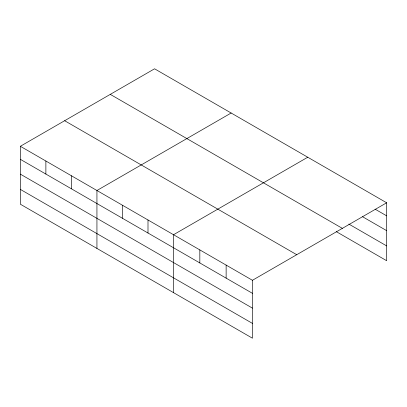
<?xml version="1.0" encoding="UTF-8"?>
<svg xmlns="http://www.w3.org/2000/svg" width="407" height="407" viewBox="0 0 407 407"><rect width="100%" height="100%" fill="white"/><g stroke="black" fill="none" stroke-linecap="round" stroke-linejoin="round"><path stroke-width="0.61" d="M336.238 231.608L386.65 260.714L386.65 202.788L154.563 68.798L20.35 146.286L20.35 204.212L252.437 338.202L252.437 280.281L20.35 146.286M231.156 113.014L96.937 190.501L96.937 248.428M307.743 157.234L173.524 234.722L173.524 292.643M252.437 280.281L386.65 202.788M375.142 209.188L386.65 215.832M362.54 216.722L386.65 230.642M348.84 224.074L386.65 245.904M110.277 94.368L342.358 228.363M64.642 120.716L296.723 254.706M20.35 159.33L252.437 293.32M20.35 174.14L252.437 308.135M20.35 189.397L252.437 323.392M226.134 265.094L226.134 278.139M199.827 249.908L199.827 262.953M147.995 219.983L147.995 233.023M122.466 205.245L122.466 218.284M71.408 175.763L71.408 188.807M45.879 161.024L45.879 174.069"/></g></svg>
